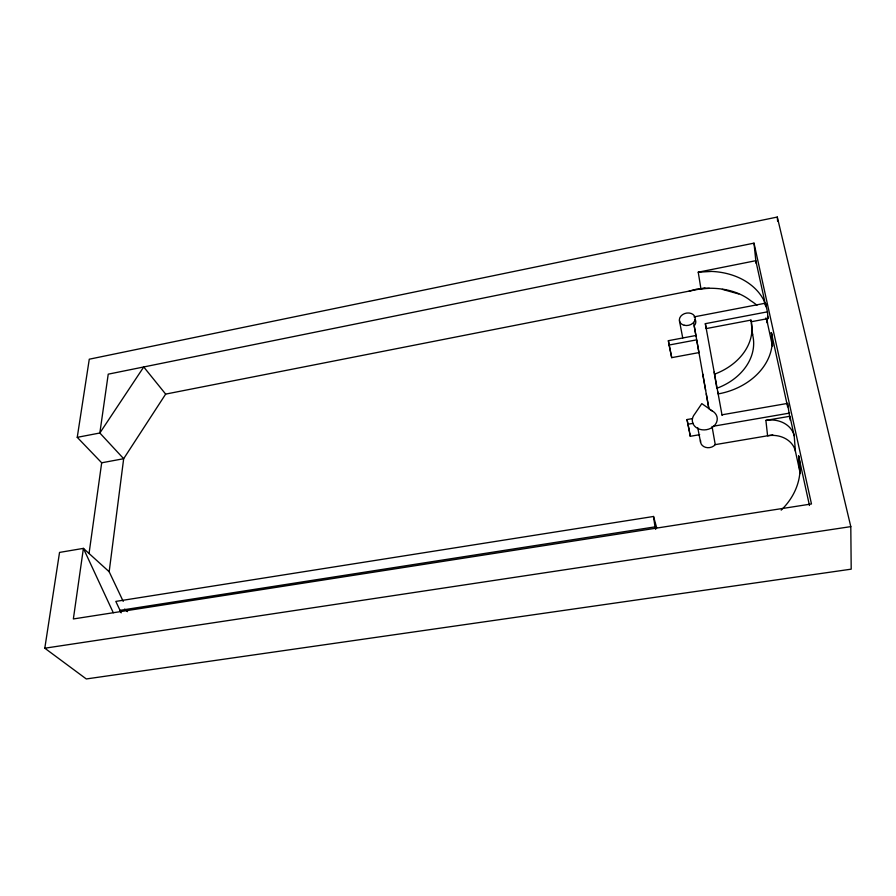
<?xml version="1.0" encoding="UTF-8"?>
<svg xmlns="http://www.w3.org/2000/svg" width="896" height="896" viewBox="0 0 896 896"><rect width="100%" height="100%" fill="white"/><g stroke="black" fill="none" stroke-linecap="round" stroke-linejoin="round"><path stroke-width="1.34" d="M123.222 601.384L109.166 571.738L123.67 458.707L165.659 394.106L704.984 287.997M89.04 553.549L101.685 462.795L77.246 437.338L89.275 359.206L777.291 217.045L850.797 526.624L851.2 569.162L86.296 678.955L44.8 648.211L59.539 552.418L83.406 548.374L109.166 571.738M689.17 291.099L697.334 288.982M113.299 612.741L83.406 548.374L73.36 618.957L811.474 503.966L754.006 243.141L108.226 374.17L99.848 433.003L123.67 458.707L101.685 462.795M709.397 288.333L700.93 288.792L698.23 272.194L755.81 260.691L765.867 306.555L765.531 303.173L694.008 316.904M77.246 437.338L99.848 433.003L143.73 366.968L165.659 394.106M767.435 311.842L768.085 318.562L751.128 321.776L750.938 320.107L706.149 328.597L705.342 323.669L767.435 311.842L765.531 303.173M669.077 345.027L696.685 339.842L698.936 352.598L671.709 357.65L669.077 345.027L668.371 340.693L695.912 335.496M699.664 434.683L690.278 436.296L687.019 419.541L692.451 418.6M722.075 414.792L787.528 403.413L790.227 420.146M687.803 424.267L693.246 423.326M713.395 426.216L789.645 413.09M795.402 451.192A24.091 19.914 -4.6 0 0 767.592 435.781L765.89 420.392L789.914 416.27L794.203 435.87L795.402 451.192L799.714 470.971A71.826 60.637 -6.5 0 1 800.274 473.581M700.549 440.44A8.232 6.81 -9.1 0 0 705.634 447.362A8.232 6.81 -9.1 0 0 715.254 444.629L772.834 434.896M656.678 527.8L653.531 516.477L115.819 601.406L121.184 612.842M120.019 610.355L654.987 526.882L655.682 529.368M44.8 648.211L850.797 526.624M698.23 272.194L711.659 271.421A67.726 52.562 -11.6 0 1 763.706 300.003L765.867 306.555M698.533 288.915C716.542 286.854 736.366 289.285 750.904 300.854A50.098 39.032 -10.6 0 1 756.907 305.301M722.4 289.363L738.763 293.966M712.219 410.894L701.814 403.614L694.814 413.93A12.544 10.259 -9.8 0 0 697.883 428.557A12.544 10.259 -9.8 0 0 715.579 424.144A12.544 10.259 -9.8 0 0 710.371 410.054M124.6 609.09L127.523 611.643M781.178 510.138A73.192 61.354 -7.1 0 0 798.594 455.874L809.458 505.49M717.797 391.81L718.144 393.926A62.754 49.258 -10.8 0 0 771.355 332.55L787.629 406.851M767.547 316.098L768.085 318.562M766.606 319.133L772.442 345.923M752.125 332.405L752.629 334.846A56.616 44.531 -11.5 0 1 716.822 388.282L714.168 372.019M668.371 340.693L671.709 357.65M687.019 419.541L689.506 431.603M697.726 427.616L700.56 442.221M679.437 320.723L682.741 337.994M705.342 323.669L722.086 415.43M708.893 408.688L694.198 325.797A7.974 6.182 -12.3 0 0 695.173 319.502M693.605 322.482L696.013 336.112M702.755 374.091L705.611 390.286M706.261 393.859L708.848 408.52M712.04 426.451L715.254 444.629M689.696 432.779L690.278 436.296M653.531 516.477L654.987 526.882M751.285 323.075L752.629 334.846M754.006 243.141L756.078 263.301M767.088 319.178L767.48 323.154A50.098 39.032 -10.6 0 0 765.89 317.901M771.355 332.55L772.61 345.923M787.528 403.413L787.73 405.81M777.291 217.045L777.616 221.133M798.594 455.874L799.714 470.971M765.89 420.392A24.55 20.138 -5.2 0 1 794.203 435.87M750.938 320.107A57.523 44.878 -11.8 0 1 714.515 374.17M684.309 325.293A8.008 6.194 -12.3 0 0 695.15 317.71A8.008 6.194 -12.3 0 0 682.427 314.72A8.008 6.194 -12.3 0 0 684.309 325.293"/></g></svg>
